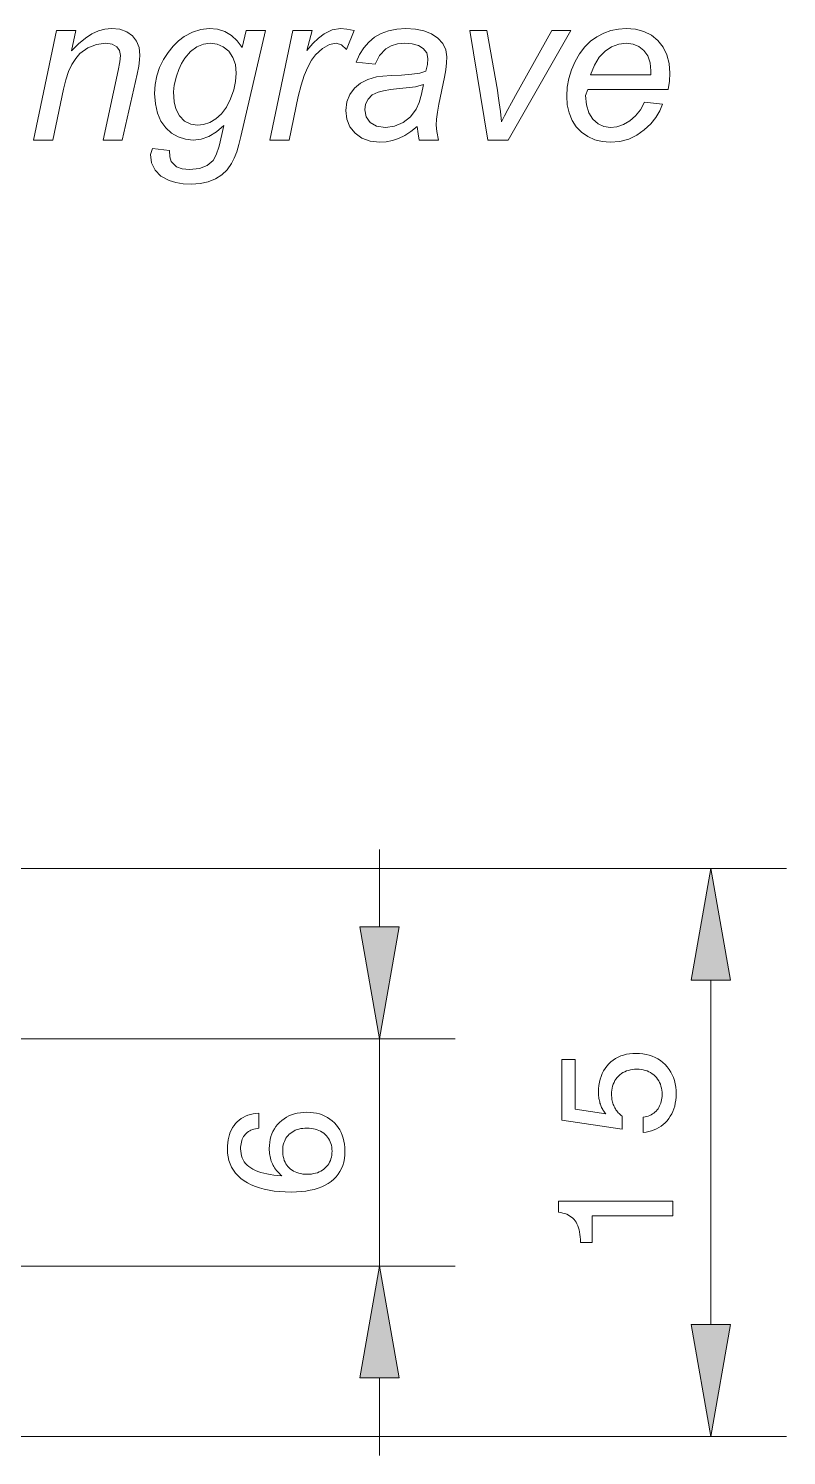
# Model space of a CAD drawing. Extents: x 0 to 594, y 0 to 521.
# Drawn here: x 503.48 to 523.5, y 78.05 to 115.73 of the extents above; entities that cross this region are included whole.
import ezdxf

# ---------------------------------------------------------------- set-up
doc = ezdxf.new("R2010")
doc.units = 0

msp = doc.modelspace()

# ---------------------------------------------------------------- linework, layer by layer
at = {"color": 7, "lineweight": 13, "ltscale": 0.051139}
for p, q in [((512.755, 92.003), (512.755, 94.048)), ((512.755, 78.048), (512.755, 80.094))]:
    msp.add_line(p, q, dxfattribs=at)
at = {"color": 7, "lineweight": 13}
for p, q in [((493.956, 93.548), (523.502, 93.548)), ((493.956, 78.548), (523.502, 78.548))]:
    msp.add_line(p, q, dxfattribs=at)
at = {"color": 7, "lineweight": 13, "ltscale": 0.227279}
msp.add_line((521.502, 81.503), (521.502, 90.594), dxfattribs=at)
at = {"color": 7, "lineweight": 13, "ltscale": 0.472596}
for p, q in [((495.851, 89.048), (514.755, 89.048)), ((495.851, 83.048), (514.755, 83.048))]:
    msp.add_line(p, q, dxfattribs=at)
at = {"color": 7, "lineweight": 13, "ltscale": 0.15}
msp.add_line((512.755, 83.048), (512.755, 89.048), dxfattribs=at)
at = {"color": 7, "lineweight": 13}
for points in [[(503.619, 112.781), (504.221, 115.67), (504.73, 115.67), (504.618, 115.134), (504.807, 115.323), (504.988, 115.474), (505.161, 115.586), (505.331, 115.664), (505.503, 115.71), (505.678, 115.726), (505.895, 115.705), (506.078, 115.641), (506.228, 115.534), (506.339, 115.393), (506.405, 115.222), (506.428, 115.024), (506.419, 114.897), (506.394, 114.729), (506.352, 114.52), (505.961, 112.781), (505.452, 112.781), (505.854, 114.617), (505.899, 114.849), (505.914, 115.012), (505.889, 115.143), (505.813, 115.247), (505.691, 115.314), (505.524, 115.337), (505.279, 115.306), (505.052, 115.215), (504.844, 115.063), (504.732, 114.937), (504.631, 114.78), (504.544, 114.592), (504.469, 114.373), (504.407, 114.122), (504.127, 112.781)], [(506.761, 112.559), (507.211, 112.504), (507.218, 112.337), (507.251, 112.218), (507.395, 112.071), (507.544, 112.021), (507.733, 112.004), (507.997, 112.03), (508.207, 112.109), (508.362, 112.241), (508.443, 112.388), (508.52, 112.618), (508.593, 112.932), (508.642, 113.165), (508.449, 112.997), (508.25, 112.877), (508.045, 112.805), (507.834, 112.781), (507.626, 112.801), (507.436, 112.862), (507.263, 112.962), (507.109, 113.103), (506.981, 113.28), (506.89, 113.491), (506.835, 113.735), (506.816, 114.012), (506.831, 114.25), (506.874, 114.478), (506.947, 114.696), (507.048, 114.904), (507.169, 115.095), (507.301, 115.261), (507.444, 115.402), (507.599, 115.518), (507.814, 115.634), (508.033, 115.703), (508.257, 115.726), (508.473, 115.706), (508.668, 115.646), (508.842, 115.546), (508.995, 115.405), (509.128, 115.225), (509.233, 115.67), (509.745, 115.67), (509.093, 112.879), (509.042, 112.66), (508.984, 112.467), (508.918, 112.3), (508.846, 112.158), (508.73, 111.998), (508.588, 111.865), (508.42, 111.757), (508.229, 111.678), (508.019, 111.631), (507.79, 111.615), (507.572, 111.625), (507.374, 111.657), (507.198, 111.709), (506.981, 111.826), (506.827, 111.986), (506.736, 112.182), (506.705, 112.404)], [(509.856, 112.781), (510.468, 115.67), (510.977, 115.67), (510.839, 115.147), (510.995, 115.327), (511.146, 115.472), (511.291, 115.584), (511.506, 115.69), (511.726, 115.726), (511.89, 115.712), (512.086, 115.67), (511.886, 115.17), (511.752, 115.295), (511.606, 115.337), (511.432, 115.303), (511.252, 115.201), (511.066, 115.031), (510.957, 114.889), (510.857, 114.708), (510.766, 114.488), (510.683, 114.229), (510.608, 113.932), (510.365, 112.781)], [(513.753, 113.14), (513.585, 113.007), (513.42, 112.901), (513.26, 112.823), (513.099, 112.769), (512.93, 112.737), (512.754, 112.726), (512.504, 112.752), (512.289, 112.83), (512.109, 112.96), (511.973, 113.131), (511.891, 113.331), (511.864, 113.561), (511.891, 113.788), (511.97, 113.988), (512.092, 114.155), (512.25, 114.286), (512.444, 114.383), (512.677, 114.447), (512.843, 114.467), (513.063, 114.484), (513.336, 114.498), (513.607, 114.518), (513.822, 114.55), (513.981, 114.596), (514.018, 114.78), (514.031, 114.931), (514, 115.084), (513.909, 115.201), (513.78, 115.276), (513.616, 115.322), (513.419, 115.337), (513.229, 115.321), (513.064, 115.273), (512.923, 115.192), (512.756, 115.017), (512.642, 114.781), (512.142, 114.837), (512.229, 115.04), (512.337, 115.217), (512.468, 115.369), (512.622, 115.497), (512.797, 115.597), (512.993, 115.669), (513.211, 115.711), (513.45, 115.726), (513.702, 115.71), (513.927, 115.662), (514.124, 115.582), (514.293, 115.471), (514.425, 115.332), (514.504, 115.167), (514.531, 114.978), (514.524, 114.816), (514.504, 114.638), (514.469, 114.444), (514.323, 113.728), (514.284, 113.514), (514.261, 113.329), (514.253, 113.172), (514.267, 113.007), (514.308, 112.781), (513.803, 112.781), (513.773, 112.942)], [(515.611, 112.781), (515.142, 115.67), (515.591, 115.67), (515.868, 114.1), (515.892, 113.951), (515.918, 113.761), (515.948, 113.531), (515.98, 113.26), (516.055, 113.417), (516.141, 113.585), (516.236, 113.764), (516.342, 113.955), (517.309, 115.67), (517.809, 115.67), (516.152, 112.781)], [(519.751, 113.781), (520.229, 113.726), (520.159, 113.55), (520.056, 113.378), (519.919, 113.21), (519.747, 113.047), (519.55, 112.907), (519.335, 112.806), (519.102, 112.746), (518.85, 112.726), (518.639, 112.742), (518.44, 112.791), (518.253, 112.873), (518.086, 112.986), (517.949, 113.129), (517.839, 113.301), (517.761, 113.498), (517.713, 113.711), (517.698, 113.942), (517.711, 114.175), (517.753, 114.405), (517.823, 114.632), (517.921, 114.854), (518.04, 115.061), (518.177, 115.239), (518.329, 115.389), (518.498, 115.511), (518.679, 115.605), (518.867, 115.672), (519.062, 115.712), (519.265, 115.726), (519.515, 115.706), (519.738, 115.647), (519.935, 115.548), (520.106, 115.409), (520.243, 115.236), (520.341, 115.034), (520.4, 114.804), (520.42, 114.544), (520.41, 114.332), (520.379, 114.115), (518.253, 114.115), (518.198, 113.96), (518.219, 113.707), (518.282, 113.498), (518.388, 113.332), (518.525, 113.211), (518.68, 113.139), (518.854, 113.115), (519.025, 113.134), (519.195, 113.191), (519.362, 113.286), (519.517, 113.417), (519.646, 113.582)], [(507.316, 114.051), (507.331, 113.79), (507.374, 113.603), (507.474, 113.417), (507.608, 113.281), (507.769, 113.198), (507.947, 113.17), (508.109, 113.189), (508.271, 113.246), (508.432, 113.341), (508.582, 113.475), (508.712, 113.651), (508.822, 113.869), (508.905, 114.103), (508.954, 114.33), (508.971, 114.55), (508.949, 114.774), (508.883, 114.965), (508.772, 115.124), (508.629, 115.242), (508.466, 115.313), (508.281, 115.337), (508.103, 115.313), (507.93, 115.24), (507.766, 115.117), (507.614, 114.944), (507.524, 114.803), (507.45, 114.645), (507.392, 114.47), (507.335, 114.227)], [(518.33, 114.504), (519.917, 114.504), (519.92, 114.608), (519.9, 114.824), (519.839, 115.005), (519.739, 115.149), (519.607, 115.253), (519.451, 115.316), (519.273, 115.337), (519.073, 115.314), (518.885, 115.245), (518.71, 115.129), (518.555, 114.967), (518.428, 114.759)], [(513.915, 114.251), (513.707, 114.188), (513.545, 114.166), (513.281, 114.142), (513.046, 114.115), (512.859, 114.083), (512.718, 114.047), (512.564, 113.972), (512.453, 113.863), (512.386, 113.729), (512.364, 113.583), (512.4, 113.397), (512.506, 113.247), (512.678, 113.148), (512.91, 113.115), (513.149, 113.147), (513.378, 113.243), (513.576, 113.396), (513.724, 113.6), (513.799, 113.774), (513.863, 113.991)], [(522.023, 90.594), (521.502, 93.548), (520.981, 90.594)], [(512.234, 92.003), (512.755, 89.048), (513.276, 92.003)], [(519.72, 86.577), (519.72, 86.977), (519.766, 86.986), (519.81, 86.997), (519.851, 87.01), (519.891, 87.026), (519.928, 87.044), (519.964, 87.065), (519.998, 87.088), (520.029, 87.114), (520.058, 87.142), (520.086, 87.172), (520.111, 87.205), (520.133, 87.24), (520.153, 87.276), (520.17, 87.314), (520.185, 87.353), (520.196, 87.395), (520.206, 87.438), (520.212, 87.483), (520.216, 87.53), (520.218, 87.578), (520.216, 87.637), (520.21, 87.694), (520.201, 87.748), (520.188, 87.8), (520.172, 87.85), (520.152, 87.897), (520.128, 87.942), (520.1, 87.985), (520.069, 88.025), (520.034, 88.063), (519.996, 88.098), (519.956, 88.129), (519.914, 88.157), (519.869, 88.18), (519.822, 88.201), (519.772, 88.217), (519.721, 88.23), (519.667, 88.239), (519.61, 88.245), (519.551, 88.247), (519.491, 88.245), (519.434, 88.239), (519.379, 88.23), (519.327, 88.217), (519.277, 88.201), (519.229, 88.181), (519.184, 88.158), (519.142, 88.13), (519.102, 88.1), (519.064, 88.065), (519.03, 88.028), (518.999, 87.988), (518.972, 87.945), (518.948, 87.9), (518.928, 87.853), (518.912, 87.803), (518.899, 87.75), (518.89, 87.696), (518.885, 87.638), (518.883, 87.578), (518.884, 87.544), (518.886, 87.509), (518.889, 87.476), (518.894, 87.443), (518.9, 87.411), (518.908, 87.379), (518.917, 87.348), (518.928, 87.318), (518.939, 87.288), (518.953, 87.259), (518.967, 87.23), (518.983, 87.203), (519, 87.175), (519.019, 87.149), (519.039, 87.124), (519.06, 87.099), (519.083, 87.075), (519.107, 87.051), (519.133, 87.029), (519.159, 87.007), (519.159, 86.663), (517.57, 86.899), (517.57, 88.502), (517.924, 88.502), (517.924, 87.188), (518.731, 87.068), (518.713, 87.09), (518.695, 87.113), (518.678, 87.136), (518.663, 87.16), (518.648, 87.185), (518.634, 87.211), (518.621, 87.238), (518.609, 87.265), (518.597, 87.293), (518.587, 87.322), (518.577, 87.352), (518.569, 87.382), (518.562, 87.412), (518.555, 87.443), (518.55, 87.475), (518.545, 87.507), (518.542, 87.54), (518.539, 87.573), (518.538, 87.607), (518.537, 87.641), (518.54, 87.732), (518.548, 87.819), (518.562, 87.902), (518.581, 87.982), (518.606, 88.058), (518.636, 88.131), (518.672, 88.2), (518.713, 88.265), (518.759, 88.326), (518.811, 88.385), (518.868, 88.438), (518.928, 88.486), (518.991, 88.528), (519.058, 88.565), (519.128, 88.596), (519.202, 88.621), (519.279, 88.641), (519.359, 88.655), (519.443, 88.663), (519.53, 88.666), (519.623, 88.663), (519.712, 88.654), (519.797, 88.639), (519.879, 88.618), (519.958, 88.591), (520.032, 88.559), (520.104, 88.52), (520.171, 88.475), (520.235, 88.424), (520.296, 88.368), (520.351, 88.306), (520.401, 88.241), (520.445, 88.173), (520.483, 88.1), (520.515, 88.024), (520.542, 87.945), (520.562, 87.862), (520.577, 87.775), (520.586, 87.685), (520.589, 87.591), (520.586, 87.508), (520.579, 87.427), (520.567, 87.35), (520.55, 87.275), (520.529, 87.203), (520.503, 87.134), (520.471, 87.068), (520.435, 87.005), (520.395, 86.945), (520.349, 86.888), (520.3, 86.834), (520.248, 86.786), (520.192, 86.742), (520.134, 86.704), (520.072, 86.67), (520.008, 86.642), (519.94, 86.618), (519.87, 86.599), (519.797, 86.586)], [(509.567, 87.084), (509.567, 86.688), (509.521, 86.682), (509.477, 86.674), (509.436, 86.664), (509.397, 86.651), (509.36, 86.636), (509.326, 86.619), (509.293, 86.599), (509.263, 86.577), (509.235, 86.552), (509.209, 86.526), (509.186, 86.497), (509.165, 86.466), (509.146, 86.433), (509.13, 86.398), (509.117, 86.361), (509.106, 86.322), (509.097, 86.28), (509.091, 86.237), (509.087, 86.192), (509.086, 86.144), (509.089, 86.08), (509.097, 86.019), (509.11, 85.961), (509.129, 85.906), (509.153, 85.854), (509.183, 85.805), (509.218, 85.759), (509.259, 85.716), (509.304, 85.677), (509.356, 85.64), (509.412, 85.607), (509.475, 85.576), (509.543, 85.548), (509.616, 85.524), (509.695, 85.502), (509.78, 85.483), (509.87, 85.467), (509.966, 85.453), (510.067, 85.443), (510.174, 85.436), (510.142, 85.462), (510.112, 85.489), (510.083, 85.517), (510.056, 85.546), (510.031, 85.576), (510.007, 85.608), (509.985, 85.64), (509.964, 85.674), (509.945, 85.709), (509.927, 85.745), (509.911, 85.782), (509.897, 85.819), (509.884, 85.858), (509.873, 85.897), (509.864, 85.938), (509.856, 85.979), (509.85, 86.021), (509.846, 86.064), (509.844, 86.108), (509.843, 86.153), (509.845, 86.236), (509.854, 86.317), (509.867, 86.394), (509.886, 86.468), (509.911, 86.538), (509.941, 86.606), (509.977, 86.67), (510.017, 86.731), (510.064, 86.789), (510.116, 86.844), (510.172, 86.895), (510.232, 86.94), (510.295, 86.98), (510.362, 87.014), (510.432, 87.043), (510.506, 87.067), (510.583, 87.086), (510.664, 87.099), (510.748, 87.107), (510.836, 87.11), (510.923, 87.107), (511.008, 87.098), (511.089, 87.084), (511.166, 87.065), (511.241, 87.039), (511.312, 87.008), (511.379, 86.972), (511.444, 86.93), (511.504, 86.882), (511.562, 86.828), (511.615, 86.77), (511.663, 86.709), (511.704, 86.644), (511.741, 86.575), (511.771, 86.503), (511.797, 86.428), (511.816, 86.349), (511.83, 86.267), (511.839, 86.181), (511.841, 86.091), (511.838, 85.989), (511.827, 85.891), (511.809, 85.797), (511.783, 85.709), (511.75, 85.626), (511.71, 85.548), (511.663, 85.474), (511.608, 85.406), (511.546, 85.343), (511.477, 85.284), (511.4, 85.231), (511.318, 85.183), (511.229, 85.141), (511.133, 85.105), (511.031, 85.074), (510.923, 85.049), (510.808, 85.029), (510.687, 85.015), (510.559, 85.006), (510.425, 85.004), (510.267, 85.007), (510.117, 85.016), (509.974, 85.03), (509.839, 85.051), (509.71, 85.078), (509.589, 85.111), (509.475, 85.15), (509.369, 85.195), (509.27, 85.245), (509.178, 85.302), (509.094, 85.364), (509.019, 85.431), (508.952, 85.502), (508.895, 85.579), (508.846, 85.66), (508.807, 85.746), (508.776, 85.837), (508.754, 85.932), (508.74, 86.033), (508.736, 86.138), (508.738, 86.222), (508.745, 86.302), (508.755, 86.378), (508.771, 86.451), (508.79, 86.521), (508.814, 86.587), (508.842, 86.649), (508.875, 86.707), (508.912, 86.762), (508.953, 86.814), (508.998, 86.861), (509.047, 86.904), (509.099, 86.942), (509.155, 86.976), (509.215, 87.005), (509.278, 87.03), (509.345, 87.05), (509.415, 87.066), (509.489, 87.078)], [(510.84, 86.692), (510.783, 86.691), (510.727, 86.686), (510.675, 86.678), (510.624, 86.666), (510.576, 86.652), (510.531, 86.634), (510.488, 86.613), (510.447, 86.588), (510.408, 86.561), (510.372, 86.53), (510.339, 86.497), (510.309, 86.461), (510.283, 86.423), (510.26, 86.384), (510.241, 86.342), (510.225, 86.299), (510.213, 86.253), (510.204, 86.205), (510.199, 86.156), (510.197, 86.104), (510.199, 86.046), (510.204, 85.991), (510.212, 85.939), (510.225, 85.888), (510.24, 85.841), (510.259, 85.796), (510.282, 85.753), (510.308, 85.714), (510.337, 85.676), (510.37, 85.641), (510.406, 85.61), (510.444, 85.581), (510.485, 85.556), (510.529, 85.534), (510.575, 85.516), (510.624, 85.501), (510.675, 85.489), (510.729, 85.48), (510.785, 85.475), (510.844, 85.474), (510.903, 85.475), (510.96, 85.48), (511.014, 85.489), (511.065, 85.5), (511.115, 85.515), (511.161, 85.533), (511.205, 85.555), (511.247, 85.58), (511.286, 85.608), (511.323, 85.639), (511.356, 85.674), (511.386, 85.71), (511.413, 85.749), (511.436, 85.79), (511.456, 85.834), (511.471, 85.88), (511.484, 85.928), (511.493, 85.979), (511.498, 86.032), (511.5, 86.087), (511.498, 86.14), (511.492, 86.191), (511.483, 86.24), (511.471, 86.287), (511.454, 86.332), (511.434, 86.374), (511.41, 86.415), (511.383, 86.454), (511.352, 86.49), (511.317, 86.525), (511.28, 86.557), (511.24, 86.585), (511.198, 86.61), (511.154, 86.632), (511.107, 86.65), (511.058, 86.666), (511.007, 86.677), (510.953, 86.686), (510.898, 86.691)], [(520.502, 84.372), (518.369, 84.372), (518.369, 83.672), (518.063, 83.672), (518.06, 83.747), (518.055, 83.818), (518.047, 83.885), (518.037, 83.949), (518.024, 84.008), (518.009, 84.063), (517.991, 84.115), (517.97, 84.162), (517.947, 84.206), (517.921, 84.245), (517.892, 84.281), (517.86, 84.314), (517.824, 84.344), (517.785, 84.371), (517.743, 84.395), (517.698, 84.416), (517.649, 84.434), (517.597, 84.45), (517.542, 84.462), (517.483, 84.471), (517.483, 84.764), (520.502, 84.764)], [(513.276, 80.094), (512.755, 83.048), (512.234, 80.094)], [(520.981, 81.503), (521.502, 78.548), (522.023, 81.503)]]:
    msp.add_lwpolyline(points, close=True, dxfattribs=at)
for points in [[(522.023, 90.594), (521.502, 93.548), (522.023, 90.594), (520.981, 90.594)], [(512.234, 92.003), (512.755, 89.048), (512.234, 92.003), (513.276, 92.003)], [(513.276, 80.094), (512.755, 83.048), (513.276, 80.094), (512.234, 80.094)], [(520.981, 81.503), (521.502, 78.548), (520.981, 81.503), (522.023, 81.503)]]:
    msp.add_solid(points, dxfattribs=at)

doc.saveas('drawing.dxf')
